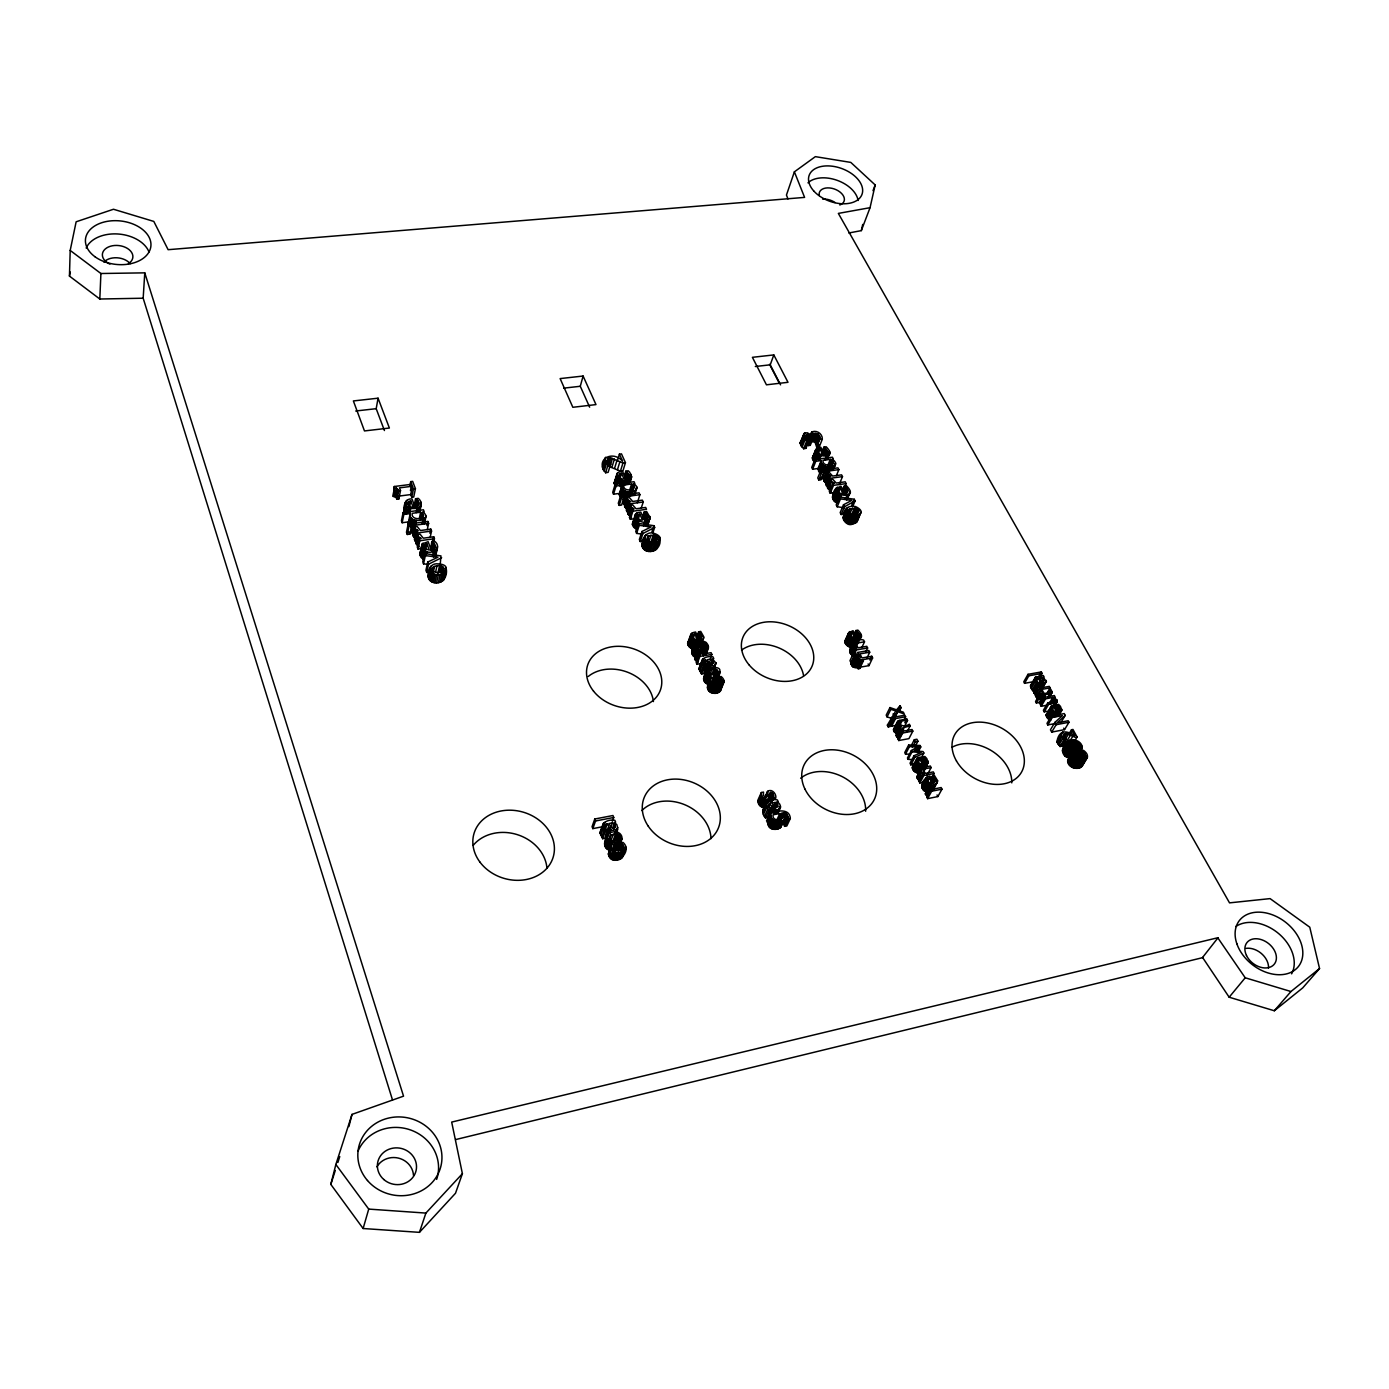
<?xml version="1.0" encoding="UTF-8"?>
<svg xmlns="http://www.w3.org/2000/svg" width="1389" height="1389" viewBox="0 0 1389 1389"><rect width="100%" height="100%" fill="white"/><g stroke="black" fill="none" stroke-linecap="round" stroke-linejoin="round"><path stroke-width="1.5" d="M430.086 567.979C434.062 585.967 460.21 563.882 436.215 563.812C428.072 564.038 424.687 578.466 432.031 582.008C440.591 585.811 447.814 577.98 446.32 569.177M1050.779 720.11C1047.671 719.762 1043.886 714.38 1048.07 712.8M720.353 687.19C722.662 691.514 716.95 694.031 713.425 693.267C700.924 690.784 711.845 675.106 714.12 668.838C730.319 677.797 693.979 674.498 714.12 668.838M718.894 676.964L721.117 676.478C731.673 685.437 708.685 689.934 710.421 678.301C713.495 677.068 712.453 686.201 718.582 683.544C723.096 683.596 722.54 678.058 718.894 676.964L715.821 684.76M708.373 648.35C709.31 644.201 704.258 639.183 700.473 642.291C702.921 648.732 695.229 649.219 696.722 642.69L694.569 643.038C693.771 647.031 698.65 651.667 702.261 648.732L702.452 643.611L704.275 643.09L706.116 645L706.133 648.732L708.373 648.35L706.116 654.236M1084.305 752.977C1090.434 761.415 1070.693 761.207 1074.357 752.144L1072.273 752.543C1071.179 766.381 1097.015 760.391 1083.472 750.338L1081.493 750.876L1076.926 758.203L1079.722 760.304L1084.305 752.977L1081.493 750.876M1082.639 762.474C1083.819 772.215 1066.162 768.759 1067.742 759.887L1072.273 752.543M819.875 472.85L818.052 468.51L821.264 460.575L815.794 461.287L812.617 469.239L818.052 468.51M812.617 469.239L811.714 467.485L814.892 459.533L832.41 457.224L833.331 458.978L832.046 459.151C843.991 466.444 820.187 471.305 821.264 460.575M773.465 798.571L773.36 794.456L770.461 792.407L769.454 798.658C765.617 802.009 760.53 796.696 761.328 792.529L763.533 792.095C762.127 799.283 770.183 798.588 767.44 791.574C771.468 788.032 776.711 793.779 775.791 798.119L773.465 798.571L771.746 802.338M932.748 790.532L937.592 780.67L934.398 775.444L932.557 775.913L930.526 779.628M925.751 767.075L928.026 762.544L926.81 758.602L924.883 756.467L923.043 756.918L921.063 760.651M1046.316 681.461L1043.122 677.207L1044.129 677.033L1043.313 675.54L1035.378 677.242L1035.517 680.957L1037.427 683.596L1039.024 683.197C1034.579 680.87 1037.34 674.794 1039.979 681.235C1045.396 688.197 1050.362 673.682 1041.993 688.927M392.514 1099.984L143.171 298.218L99.817 299.017L69.45 276.098L70.197 250.437L76.135 221.789L113.481 209.253L153.814 221.424L168.121 249.69L804.596 197.394L794.386 171.837L815.36 156.644L850.797 162.409L875.174 184.945L870.052 207.69L861.319 230.626L848.818 232.987M608.382 854.009L611.264 844.668L613.747 844.182C609.649 855.068 631.63 849.651 620.518 842.967L622.949 842.376C634.165 851.752 612.445 869.896 608.382 854.009L611.264 844.668M1081.597 748.167L1078.888 750.216L1074.339 757.561C1096.355 744.487 1065.432 729.103 1062.463 750.425L1064.859 755.981L1069.808 758.134M1076.423 756.311L1077.152 752.387M927.765 763.36C923.372 770.93 909.864 758.741 920.473 757.127L923.772 763.724L926.307 761.224L923.043 756.918M99.817 299.017L100.911 273.511L70.197 250.437M1066.978 743.08C1066.63 748.984 1073.871 752.387 1078.888 750.216M937.315 782.406C932.922 790.081 919.31 777.788 929.97 776.121L933.304 782.788L935.839 780.253L932.557 775.913M784.594 826.333C789.542 823.208 789.577 810.516 781.59 813.138C793.119 823.885 769.176 825.188 769.992 813.346C776.416 810.829 789.751 807.808 790.324 818.52L786.799 826.004L784.594 826.333L782.424 820.864M855.884 630.537L859.357 635.068L856.509 637.638L853.054 630.71C835.31 638.072 872.865 645.555 857.916 630.102L855.884 630.537L853.228 636.336M927.539 792.025C919.952 791.417 920.733 781.799 926.046 778.066M781.347 824.667C781.92 828.521 776.885 829.615 773.968 829.337C766.398 828.886 766.659 819.441 771.381 815.152M920.473 772.822C916.15 774.871 908.823 767.77 914.483 765.061M844.147 486.15C847.533 487.279 850.033 493.46 844.807 493.633L840.987 486.254C821.212 493.581 862.916 502.436 846.422 485.716L844.147 486.15L842.498 490.091M816.784 447.466L820.066 437.709L817.513 433.733L812.791 434.045L813.45 437.361L810.291 445.331L808.433 445.556L807.374 443.855L812.044 431.927C816.801 429.774 822.705 434.01 822.323 439.219L819.128 447.171L816.784 447.466L814.996 442.067L810.603 441.442M143.171 298.218L144.769 272.852L100.911 273.511M402.15 522.733L401.438 520.806L403.123 512.489L423.454 509.798L424.201 511.725L422.707 511.916C434.792 520.146 407.706 525.372 410.189 513.583L403.852 514.416L402.15 522.733L408.47 521.899L409.043 525.806M823.903 447.136L827.67 451.859L824.493 454.411L820.76 447.223C801.158 454.203 842.29 463.127 826.142 446.737L823.903 447.136L821.507 453.092M423.558 515.632C422.065 520.302 410.71 519.625 412.238 513.305L420.641 512.194L423.385 514.954L422.673 519.781M907.538 720.526C893.596 719.346 900.576 729.711 909.396 724.242L910.194 725.822L901.895 728.166L904.465 730.961L912.052 729.538L912.851 731.118L908.944 738.635L898.787 740.545L898.006 738.983L899.134 738.757L896.165 735.666L896.999 733.705L894.325 731.916L893.544 729.538L899.134 720.422L906.757 718.964L907.538 720.526L904.638 726.187M855.884 639.513L852.308 647.222C848.384 648.09 842.081 642.517 846.335 639.27M1033.468 689.361L1034.718 690.68L1033.138 691.062L1031.228 688.423L1031.107 684.725M837.949 503.148C830.483 501.585 831.837 492.748 836.109 488.199M621.907 485.265L623.487 489.813L620.97 497.939L619.251 494.779L621.907 485.265L616.022 486.046L613.521 494.189L619.39 493.408M814.336 462.12L812.426 457.71L815.916 449.081M923.911 782.163L919.831 782.962L919.032 781.347L920.16 781.122L917.764 779.246L916.983 776.607L922.817 767.509L930.335 765.999L931.134 767.596L927.105 775.045M1080.121 746.449C1070.832 728.392 1061.89 758.186 1080.121 746.449L1077.847 750.112M701.914 642.708L703.876 636.961L700.716 631.405L698.58 631.856L696.358 637.759M604.979 458.439L608.087 464.603L610.604 464.169L608.139 472.329L605.639 472.764C594.683 459.69 612.393 449.602 622.585 461.165L619.407 454.134L621.473 453.873L625.449 462.693L622.949 470.836L620.449 471.166L608.434 466.235M776.955 802.078L778.274 801.835L777.406 799.942C767.509 797.338 758.099 810.482 765.513 817.913L767.579 817.374L771.034 809.856C764.87 800.949 771.624 804.613 775.479 809.579C781.278 811.454 782.059 803.484 776.955 802.078L775.218 805.846M854.009 653.802L856.683 648.021L855.416 648.246L851.856 655.938L853.106 655.73C843.904 651.042 855.416 636.822 863.68 640.121L864.514 641.805L861.822 647.587M698.58 631.856L701.914 636.492L698.806 639.096L695.611 632.03C682.607 633.714 699.639 647.621 703.772 637.916M647.309 526.709L650.104 517.593L646.632 511.517L644.183 511.985L642.222 518.045M625.849 847.967L622.411 857.534M693.736 648.837C689.951 649.062 685.055 643.385 689.309 640.763M857.569 520.198C843.627 536.293 835.449 502.922 855.572 506.586C872.83 514.694 843.852 522.299 846.925 508.426M630.207 481.757L631.63 476.687L629.738 472.312L628.227 470.767L625.814 471.184L624.546 475.264M714.033 668.213L715.891 663.161L712.505 658.803L713.772 658.594L712.991 656.858C706.376 655.295 697.643 659.949 704.605 666.234L701.584 674.047L699.014 669.133L700.785 666.286M644.183 511.985C647.934 513.305 649.653 519.816 644.27 519.833L640.798 512.107C625.988 513.704 645.104 529.157 649.965 518.635M639.027 521.066L636.405 529.14L632.429 524.695L634.339 521.066M625.814 471.184L629.425 476.132L625.849 478.823L622.463 471.288C607.809 472.746 626.613 487.904 631.474 477.694M813.45 437.361C810.811 438.368 808.502 431.944 805.585 435.486L809.11 440.382L805.967 448.352L803.658 448.769L800.793 445.313L800.255 442.31L801.8 440.886M615.952 486.706L614.129 482.903L616.143 480.264M617.654 828.035L616.82 824.597L614.268 822.479L615.657 822.219L614.858 820.257C607.601 818.798 598.138 824.042 605.413 831.091L602.635 838.713L604.823 838.157L607.601 830.535C602.166 827.288 607.062 819.527 609.267 827.896C611.872 834.772 621.873 823.92 615.969 832.48M384.423 430.538L376.193 408.679L378.068 398.192L353.379 400.935L364.474 430.937L389.389 428.038L378.068 398.192M762.683 811.749L766.589 802.79M709.536 684.447C700.438 683.648 704.24 673.092 707.765 668.526C735.684 661.997 706.497 691.409 707.765 668.526M717.002 680.575L713.686 683.996L716.759 676.2M410.693 481.636L411.7 484.292L394.285 486.497L393.226 496.429L395.657 496.984L397.08 499.189L398.834 498.946L400.501 490.595L399.476 487.869L412.429 486.219L413.471 488.945L411.752 497.279L413.714 497.036L415.433 488.685L412.655 481.375L410.693 481.636L409.842 485.803M393.226 496.429L394.285 486.497M394.632 496.515L396.282 488.147L398.73 490.821L397.08 499.189M395.205 496.689L396.837 488.338M395.657 496.984L397.306 488.615M396.438 497.852L398.087 489.501M406.838 500.318L404.043 512.836C403.192 507.245 404.512 498.252 411.96 498.894L414.946 506.777C420.329 506.985 419.652 500.335 415.554 498.773L413.818 507.107M403.782 511.812L405.64 501.742M403.748 510.909L406.126 500.978M404.598 513.93L406.3 505.596L405.432 502.558M405.796 512.801L406.3 505.596M410.432 490.543L411.7 484.292M69.45 276.098L70.283 272.018M408.297 505.579L409.147 501.412L410.797 500.995L413.071 507.02C410.015 508.148 405.154 503.269 409.147 501.412M406.786 513.617L408.071 507.367L407.064 506.551M411.752 497.279L410.727 494.571L412.429 486.219M408.435 512.211L409.286 508.044L408.071 507.367M409.512 507.263L410.797 500.995M409.807 512.697L410.675 508.53L409.286 508.044M408.192 523.948L406.473 532.265L407.307 534.47L409.859 534.14L411.578 525.823L410.762 523.618L408.192 523.948L409.026 526.171L407.307 534.47M408.227 523.34L410.189 513.583M408.54 524.868L410.259 516.552M409.46 523.722L410.762 517.489M410.206 524.591L411.509 518.34M414.564 507.627L416.301 499.293M412.464 519.087L410.745 527.403L413.21 528.445M415.467 508.426L417.204 500.092M411.839 527.976L413.575 519.677M413.262 523.41L411.526 531.727L412.255 533.671L413.991 525.355L413.262 523.41L427.881 521.465L428.628 523.393L427.274 529.608M416.787 507.367L418.089 501.134M414.078 524.295L414.946 520.128M416.301 512.593L417.186 508.443C422.707 507.679 421.891 500.821 418.176 498.321L415.554 498.773M417.863 506.499L418.749 502.332M416.561 539.106L412.984 535.546L414.651 526.9L417.221 526.553L420.398 530.529L430.798 529.122L431.545 531.067L430.173 537.283M417.69 512.124L418.575 507.957M413.123 535.998L414.651 526.9M415.571 524.573L416.44 520.424M413.54 536.744L414.877 527.698M418.801 511.482L419.686 507.315M419.999 506.204L420.867 502.037M414.2 537.474L415.276 528.445M419.634 510.683L421.232 503.339M419.982 510.753L421.301 504.52M416.144 531.102L414.391 539.401L415.12 541.345L416.874 533.046L416.144 531.102L418.332 530.806L415.936 529.174M621.734 839.216C618.504 846.005 604.354 842.463 608.017 834.459C610.448 831.681 614.893 831.195 618.227 832.462C625.779 836.091 619.286 845.415 617.671 850.554M415.172 538.238L416.926 529.938M419.322 518.427L420.641 512.194M420.259 519.035L421.579 512.801M431.597 551.155L434.444 538.741L433.715 536.779L423.298 538.203L420.103 534.209L417.533 534.557L415.762 542.856L419.443 546.762M415.988 543.655L417.533 534.557M421.058 519.712L422.378 513.479M416.387 544.401L417.585 534.904M422.117 518.357L422.985 514.208M610.865 850.346C603.034 849.981 603.399 839.998 607.531 835.379M1069.235 733.444L1071.492 729.746L1072.968 729.468L1077.117 737.021L1075.312 737.368L1066.943 733.6L1063.783 733.826L1063.644 735.996L1066.37 738.705L1061.873 746.084L1060.085 746.535L1057.012 741.969L1059.165 739.208M417.047 545.13L418.158 536.102M422.499 519.104L423.385 514.954M418.818 536.849L421.214 538.481L419.027 538.776L417.256 547.075L417.985 549.02L422.169 548.447M422.187 523.775L423.072 519.625M418.037 545.894L419.808 537.612M423.35 523.236L424.235 519.087M417.985 549.02L419.756 540.738L419.027 538.776M424.235 522.577L425.121 518.427M424.114 523.393L425.451 517.177M424.392 523.931L426.11 516.014M421.735 544.644L422.43 548.62L425.468 551.12L423.662 559.368L419.791 554.715L422.221 543.863L428.125 541.693L431.18 549.784C436.667 549.922 435.886 543.134 431.753 541.536L430.677 550.339L432.5 542.075M422.221 543.863L420.433 552.128L422.951 543.168M420.068 555.756L421.857 547.474M426.996 525.615L427.881 521.465M420.641 556.885L422.43 548.62M431.753 541.536L434.392 541.05C442.657 547.127 432.535 555.409 425.468 551.12M422.846 550.079L423.905 545.391L426.944 543.863L429.288 550.044L424.739 548.603L423.905 545.391M421.423 557.874L423.211 549.593M423.35 549.072L424.253 544.939M424.392 548.412L425.294 544.28M422.43 558.691L424.235 550.426M440.261 563.865L440.973 555.913L424.565 553.534L422.76 561.798L423.541 563.865L427.708 564.385M425.59 550.061L426.944 543.863M429.896 533.254L430.798 529.122M423.541 563.865L425.329 555.6L424.565 553.534M425.972 555.739L426.874 551.607M425.329 555.6L437.934 557.215L427.743 562.041L425.937 570.289L426.736 572.442L430.468 570.584M432.795 540.911L433.715 536.779M426.736 572.442L428.559 564.194L427.743 562.041M644.809 536.189C644.305 551.468 672.727 539.054 653.247 533.098C644.843 530.945 638.732 543.325 643.784 549.297C650.694 555.166 661.424 548.863 659.983 539.366M432.951 550.148L434.34 543.95M432.535 555.6L433.455 551.485M433.628 551.381L435 545.183M428.246 577.286L430.382 566.99M434.323 550.183L435.243 546.051M428.246 576.209L430.989 566.07M428.541 578.449L430.382 570.219M433.472 557.163L434.861 550.982M429.097 579.56L430.937 571.33M434.601 556.503L435.972 550.322M641.961 545.183L645.312 535.321M431.441 572.598C429.218 564.698 444.862 562.771 443.786 570.341C441.112 573.709 431.423 573.692 432.587 567.858M429.861 580.533L431.701 572.303M432.118 571.435L433.038 567.32M435.434 555.669L437.518 546.207M437.587 547.422L435.504 556.763L435.295 553.135M432.76 570.948L433.681 566.834M430.85 581.349L432.691 573.119M433.177 572.615L434.566 566.434M432.031 582.008L433.889 573.779M435.59 572.042L436.997 565.879M433.403 582.477L435.261 574.265M434.913 582.738L436.771 574.525M861.319 230.626L862.725 224.428M437.674 573.952L439.549 565.722M436.563 582.79L438.42 574.577M439.219 572.025L440.608 565.861M440.139 572.285L441.546 566.104M438.334 582.633L440.209 574.421M440.938 572.65L442.344 566.486M657.049 548.36L656.806 545.235M441.58 573.153L442.987 566.972M440.018 582.304L441.893 574.091M442.084 573.744L443.49 567.58M442.917 572.407L443.855 568.292M441.424 581.817L443.317 573.605M442.587 581.175L444.48 572.962M444.411 577.39L446.008 567.979M443.49 580.394L445.383 572.181M444.115 579.491L446.32 570.271M602.635 838.713L600.031 833.192L602.079 829.928M419.964 552.909L419.791 554.715M455.592 1139.588L1202.37 957.716L1218.084 937.679L451.685 1122.086L462.398 1173.688L455.505 1193.255L419.443 1232.356L363.119 1228.518L330.808 1184.383L335.86 1164.486L352.007 1114.395L403.539 1096.164L144.769 272.852M348.882 1126.601L352.007 1114.395M1058.922 715.248L1061.769 710.126L1060.449 706.393L1058.522 704.362L1056.803 704.779L1054.598 708.494M1038.139 697.955L1036.802 698.216L1041.125 690.75L1042.462 690.507L1043.972 693.285C1050.379 694.535 1049.945 690.576 1050.622 689.013L1051.855 693.059L1044.806 694.795L1040.465 702.244L1041.021 703.268L1039.684 703.511L1039.128 702.487L1043.469 695.038L1044.024 696.063L1039.684 703.511M589.665 407.185L580.289 386.281L583.102 376.037L560.132 378.589L572.841 407.29L595.985 404.598L583.102 376.037M363.119 1228.518L368.727 1209.09L335.86 1164.486M602.461 467.399L605.291 457.745M602.583 468.267L605.795 457.155M602.913 469.222L605.344 461.044M603.451 470.194L605.882 462.016M604.163 471.201L606.611 463.023M606.941 462.537L608.156 458.457L610.882 458.057L622.949 463.023L625.449 462.693M607.549 464.221L609.389 458.092M605.639 472.764L608.087 464.603M609.042 464.186L610.882 458.057M609.997 466.496L612.462 458.335M611.959 467.155L614.424 458.995M614.598 468.267L617.063 460.106M617.567 460.245L619.407 454.134M617.48 469.638L619.963 461.495M614.129 482.903L617.133 473.25M614.233 483.771L616.716 475.628M615.275 480.768L617.775 472.625M614.563 484.744L617.046 476.601M623.487 489.813C628.141 495.56 643.437 489.293 633.506 483.737L634.877 483.563L634.044 481.723L615.205 484.205L612.705 492.348L613.521 494.189M615.153 485.803L617.654 477.66M620.449 471.166L622.949 463.023M616.577 484.674L618.452 478.58M618.765 477.747L620.015 473.666L621.525 473.284L624.095 479.049C621.334 480.004 616.403 475.628 620.015 473.666M618.192 483.424L619.442 479.344M619.65 479.396L621.525 473.284M619.39 484.067L620.64 479.986M620.084 486.567L621.977 480.455M622.133 484.796L623.401 480.733M619.251 494.779L621.768 486.654M624.668 477.781L626.543 471.687M619.668 496.238L622.185 488.112M623.661 484.883L627.463 472.451M622.723 488.997L618.296 503.269L619.216 505.388L621.595 505.058L624.13 496.949L623.175 494.831L620.814 495.144L621.751 497.262L619.216 505.388M626.474 479.535L628.366 473.441M933.234 789.82L937.575 781.59M625.258 484.761L626.526 480.698M627.168 480.698L629.061 474.587M623.175 494.588L624.442 490.525M628.088 479.465L629.356 475.403M626.786 484.466L629.425 476.132M625.536 491.081L623.001 499.207L624.303 499.658L626.856 491.532M629.773 478.389L631.04 474.309M625.519 494.658L622.984 502.766L623.8 504.624L626.352 496.515L625.519 494.658L639.079 492.835L639.912 494.692L637.308 502.783M629.043 483.407L630.311 479.344M629.721 482.782L631.63 476.687M626.995 495.873L628.262 491.81M641.249 508.079L643.211 502.002L642.378 500.144L632.742 501.446L629.46 497.661L627.081 497.974L624.529 506.1L626.89 508.999M624.616 506.412L627.081 497.974M629.686 490.074L631.596 483.997C641.371 489.379 622.255 493.651 623.8 485.021L631.596 483.997M624.79 506.846L627.168 498.304M628.54 495.96L629.825 491.897M625.224 507.558L627.342 498.738M630.589 490.664L632.516 484.57M625.901 508.252L627.776 499.45M631.387 491.307L633.315 485.23M630.241 495.838L631.526 491.775M628.8 501.985L626.231 510.093L627.064 511.951L629.634 503.842L628.8 501.985L630.814 501.707L628.453 500.144M627.533 506.968L629.443 500.891M632.012 492.001L633.94 485.924M631.821 495.543L633.106 491.48M630.328 519.278L632.898 511.187L646.51 509.312L645.677 507.454L636.023 508.773L632.742 504.954L630.346 505.283L628.036 514.156L631.509 517.125L629.495 517.403L630.328 519.278L636.127 518.462M627.863 513.722L630.346 505.283M628.036 514.156L630.432 505.613M634.183 494.623L636.735 486.775M628.488 514.85L630.606 506.047M634.964 493.998L636.995 487.643M629.148 515.562L631.057 506.759M1054.963 705.629L1057.324 701.41L1055.032 697.834L1054.077 697.261L1050.796 702.834M629.495 517.403L632.064 509.312L634.096 509.034L631.735 507.454M630.137 516.291L632.724 508.2M632.325 523.792L635.433 514.156M632.429 524.695L636.075 513.496M632.776 525.684L636.943 512.975M633.384 526.761L635.988 518.687M330.808 1184.383L335.287 1170.493M337.857 1162.541L339.767 1156.586M634.2 527.698L636.804 519.625M637.047 518.601L638.35 514.572L639.86 514.173L642.517 520.076C639.687 521.049 634.721 516.604 638.35 514.572M635.207 528.497L637.811 520.424M638.558 518.201L639.86 514.173M652.674 533.428L654.67 527.386L653.906 525.702L638.35 523.375L635.745 531.449L636.613 533.411L642.551 534.192M636.613 533.411L639.235 525.337L638.35 523.375M642.968 518.548L644.947 512.489M643.888 519.33L645.868 513.27M644.809 520.337L646.788 514.277M643.663 525.789L644.982 521.76M639.235 525.337L651.146 526.917L641.978 531.483L639.339 539.54L640.26 541.588L645.295 538.949M646.18 519.503L647.5 515.458M646.475 520.319L647.795 516.291M645.208 525.476L646.527 521.448M646.562 521.083L647.882 517.055M640.26 541.588L642.899 533.532L641.978 531.483M646.475 525.007L647.812 520.979M646.823 526.396L649.948 516.448M648.107 523.653L650.104 517.593M642.031 546.207L646.093 534.574M642.395 547.301L645.052 539.262M643.003 548.377L645.659 540.321M646.562 540.078L647.899 536.067C671.217 531.483 645.538 551.485 647.899 536.067M643.784 549.297L646.458 541.259M646.684 541.71L648.68 535.685M644.774 550.079L647.43 542.04M651.91 531.727L653.906 525.702M645.937 550.704L650.92 535.147M419.443 1232.356L425.885 1213.083L462.398 1173.688M647.257 551.173L649.93 543.134M650.625 543.082L653.299 535.025M648.68 551.416L651.372 543.394M651.632 543.203L654.306 535.147M653.195 541.432L655.209 535.407M650.226 551.485L652.917 543.446M653.959 541.797L655.973 535.755M654.601 542.266L656.615 536.223M651.875 551.329L654.584 543.29M655.122 542.839L657.136 536.796M656.181 541.502L657.535 537.474M653.42 551.016L656.129 542.977M654.705 550.565L657.414 542.526M657.483 543.221L659.515 537.196M655.747 549.957L659.897 538.324M656.546 549.211L659.254 541.189M794.386 171.837L786.452 195.05L787.98 198.957M1062.463 750.425L1067.898 741.344M612.341 821.298L613.747 817.479L612.966 815.517L594.77 819.006L592.061 826.663L592.825 828.625L602.895 826.663M592.825 828.625L595.551 820.968L594.77 819.006M600.013 832.341L603.364 823.243M600.031 833.192L602.791 825.552M601.229 830.344L603.989 822.705M602.757 828.018L604.84 822.288M780.566 384.857L770.235 364.821L773.812 354.924L752.404 357.32L766.45 384.822L787.997 382.305L773.812 354.924M600.621 835.258L603.399 827.618M604.58 827.966L605.969 824.146M601.628 837.22L604.406 829.598M605.257 827.775L606.646 823.955M604.979 829.598L607.062 823.868M606.403 832.428L608.504 826.698M607.323 836.508L606.472 835.518L609.267 827.896M604.528 843.991L610.118 828.903M610.344 828.556L612.445 822.826L614.771 824.753L615.327 827.393L612.098 828.07L608.816 823.538L612.445 822.826M604.58 845.068L608.764 833.626M604.909 846.231L607.705 838.626M609.771 833.539L611.16 829.737M605.482 847.325L608.278 839.737M612.705 827.844L614.112 824.024M609.059 838.939L610.466 835.136C633.019 829.615 607.792 851.249 610.466 835.136M613.365 828.573L614.771 824.753M606.212 848.28L609.024 840.675M609.129 840.414L611.229 834.702M613.834 829.441L615.223 825.622M607.132 849.061L609.945 841.474M610.552 841.682L613.365 834.06M608.243 849.686L611.056 842.099M614.945 833.487L616.351 829.684M615.535 833.018L617.775 827.358M609.493 850.12L612.306 842.533M612.809 841.456L615.64 833.851M608.521 854.982L611.195 846.422M613.782 841.543L616.594 833.938M687.59 643.315L690.958 633.992M608.816 855.954L611.334 847.394M687.711 644.131L690.767 635.346M614.615 841.769L617.445 834.164M690.055 638.784L692.243 632.88M688.024 645.034L690.958 637.169M609.406 857.082L611.646 848.366M613.035 848.453L615.153 842.758M616.056 840.223L618.174 834.529M688.579 646.024L691.514 638.159M610.17 858.089L613 850.519L612.219 849.512M616.664 840.692L618.782 834.997M689.309 646.892L692.243 639.009M617.15 841.283L619.286 835.588M616.751 842.55L613.903 850.12L618.886 846.804M692.625 639.843L694.83 633.94C689.847 634.426 693.84 640.607 697.261 639.357L694.83 633.94M611.108 858.94L613.938 851.37L613 850.519M617.515 841.977L619.65 836.282M690.211 647.604L693.146 639.739M618.435 840.831L619.859 837.029M615.379 849.738L618.227 842.151M612.184 859.565L615.014 852.013L613.938 851.37M691.271 648.177L694.222 640.312M616.612 849.217L621.543 835.918M695.42 640.746C692.451 645.034 688.458 656.355 696.722 657.518M613.4 860.017L616.23 852.447L622.341 852.099L625.71 849.009M617.619 848.54L621.178 838.991M618.383 847.724L621.959 838.192M691.635 652.465L694.604 644.6M697.035 638.228L699.257 632.325M695.212 644.913L696.688 640.971M697.851 638.94L700.073 633.019M614.737 860.277L617.584 852.707M692.156 654.219L696.722 642.69M695.038 647.5L696.531 643.576M618.591 851.144L621.439 843.574M692.59 655.035L695.559 647.17M695.802 646.909L698.025 641.024M698.684 639.843L700.907 633.94M693.111 655.747L696.08 647.882M616.23 860.312L619.095 852.742M620.136 849.981L622.289 844.304M700.073 638.975L701.549 635.033M693.719 656.337L699.448 640.867M700.334 639.721L701.827 635.797M620.831 850.815L622.984 845.137M700.438 640.416L701.914 636.492M694.413 656.841L697.382 648.976M617.879 860.086L620.744 852.533M697.834 648.42L700.803 640.555M622.046 849.842L623.47 846.057M698.25 648.177L700.473 642.291M697.938 662.206L694.656 659.063L698.146 649.358M698.667 648.107L700.455 643.68M622.272 850.624L623.696 846.839M694.813 659.462C695.837 651.91 698.268 648.125 702.626 654.08L711.099 652.674L711.88 654.41L710.369 658.334M698.945 647.969L701.914 640.103M622.289 851.335L623.73 847.55M695.941 657.431L698.91 649.583M619.459 859.669L622.341 852.099M695.212 660.122L697.782 651.615M873.004 190.675L875.174 184.945M695.82 660.765L698.181 652.274M620.744 859.079L623.609 851.526M700.56 649.167L702.799 643.281M625.745 846.839L622.966 855.537M621.716 858.367L624.599 850.797M698.806 652.917L700.924 654.358L699.153 654.653L696.167 662.501L696.931 664.237L702.886 663.248M703.39 643.09L700.403 650.955L702.608 651.979L703.442 655L706.463 647.152M696.705 661.442L699.691 653.594M700.039 653.212L701.532 649.288M700.473 652.708L702.712 646.823M700.421 653.82L704.275 643.09M696.931 664.237L699.917 656.389L699.153 654.653M702.018 651.337L705.004 643.472M702.608 651.979L706.133 642.482M703.112 652.847L706.116 645M703.424 653.976L706.428 646.128M703.303 655.886L706.307 648.038M698.98 668.387L702.469 659.271M699.014 669.133L703.025 658.803M705.959 651.667L708.216 645.781M701.549 664.324L703.806 658.455M706.133 652.639L708.39 646.753M699.622 670.974L702.626 663.143M703.39 664.029C704.779 652.899 710.821 672.38 715.804 663.768M700.612 672.727L703.633 664.897M703.997 663.873L705.508 659.966M704.397 663.82L705.907 659.897M707.314 662.414L704.292 670.245L705.855 672.207M704.9 660.122L704.049 661.841L706.619 665.782L703.581 673.596L701.584 674.047M705.039 671.304L708.06 663.491M709.31 662.987L710.821 659.081C718.13 662.918 708.39 666.616 707.505 659.636L710.821 659.081M703.494 678.735L708.876 664.376M703.581 679.69L706.619 671.877M703.928 680.714L707.921 669.897M708.355 669.047L709.866 665.123M710.89 664.081L712.401 660.157M704.466 681.704L708.894 670.314M707.869 673.787L709.397 669.88M709.397 669.498L710.925 665.591M711.515 664.723L713.026 660.817M708.564 673.422L710.074 669.515M705.178 682.537L708.234 674.741M711.967 665.505L713.495 661.581M706.063 683.249L709.102 675.453M709.744 674.846L712.036 668.994M800.151 442.952L804.196 433.246L807.217 432.743L810.881 434.774L812.044 431.927M800.186 443.647L803.432 435.243M802.582 438.889L804.908 432.917M707.105 683.822L710.144 676.026M714.311 666.442L715.839 662.536M800.793 445.313L803.918 437.344L803.693 433.715M714.363 667.067L715.891 663.161M801.366 446.251L803.918 437.344M707.366 687.624L710.421 679.829M804.908 438.646L806.471 434.67M707.522 688.493L710.578 680.697M712.713 674.794L715.005 668.942M802.113 447.223L805.238 439.254L804.491 438.282M805.464 438.525L807.026 434.549M806.124 438.49L807.686 434.514M707.834 689.343L710.89 681.548M713.512 675.019L715.804 669.151M805.985 440.556L808.329 434.583M714.189 675.332L716.481 669.481M708.39 690.35L713.946 676.669M803.658 448.769L806.801 440.799L809.11 440.382M807.374 438.75L808.936 434.774M714.762 675.766L717.071 669.915M807.947 439.046L809.509 435.052M709.137 691.271L712.21 683.475M715.231 676.287L717.523 670.436M808.346 439.862L805.203 447.831L805.967 448.352M809.943 436.302L811.506 432.326M713.113 682.364L715.404 676.512M716.359 674.967L717.887 671.061M710.039 692.017L713.113 684.239M811.193 435.608L812.773 431.614M808.12 444.949L811.263 436.979M808.433 445.556L813.173 433.715M711.046 692.607L714.12 684.812M714.814 683.562L717.887 675.766M812.183 437.448L813.746 433.472M899.134 720.422L897.433 723.044L900.853 726.169L900.315 728.93L903.006 731.239L900.107 736.882M717.679 677.658L719.988 671.807M810.672 442.553L813.034 436.58M715.717 682.971L718.79 675.193M812.183 439.289L814.544 433.316M712.158 693.007L715.248 685.228M716.394 682.277L720.075 672.78M812.252 441.216L815.395 433.264M812.982 441.285L816.142 433.316M713.425 693.267L716.498 685.471M717.453 683.353L719.78 677.502M814.353 441.702L817.513 433.733M718.252 684.013L720.578 678.162M714.797 693.319L717.887 685.541M814.996 442.067L818.156 434.115M718.912 684.76L721.238 678.908M815.551 442.553L818.711 434.583M716.307 693.163L719.415 685.385M720.179 683.631L721.724 679.742M720.405 684.308L721.95 680.419M816.35 443.647L819.527 435.695M720.457 684.951L722.002 681.061M717.766 692.816L720.856 685.037M816.732 444.636L819.909 436.684M816.888 445.661L820.066 437.709M718.912 692.33L723.843 680.454M812.357 458.474L815.656 450.47M812.513 459.308L815.69 451.356M719.797 691.705L723.982 681.461M812.426 457.71L817.236 447.987M720.405 690.993L723.877 682.381M812.895 460.228L816.072 452.276M813.537 461.235L816.715 453.283M817.045 453.456L818.642 449.48L820.031 449.133L822.878 454.637C820.343 455.436 815.412 451.529 818.642 449.48M815.135 460.124L817.531 454.168M818.434 453.109L820.031 449.133M816.124 460.87L818.52 454.915M818.086 459.499L819.684 455.523M819.371 459.95L820.986 455.974M823.035 451.581L824.632 447.605M823.139 454.307L825.552 448.334M818.034 469.829L821.246 461.877M824.059 455.245L826.472 449.289M818.538 471.218L821.75 463.284M825.604 454.359L827.219 450.401M819.093 472.069L822.323 464.134M825.917 455.141L827.531 451.165M826.056 455.835L827.67 451.859M823.087 464.933L817.756 477.938L818.781 479.952L820.986 479.656L824.215 471.722L823.173 469.708L820.968 470.003L822.01 472.017L818.781 479.952M825.083 459.915L826.698 455.939M826.229 459.481L829.546 451.321M820.812 473.527L824.042 465.61M827.115 458.908L829.771 452.397M827.288 459.308L829.702 453.352M822.687 472.086L825.101 466.131M826.368 466.565L822.114 477.469L823.035 479.24L826.264 471.322L825.344 469.551L837.949 467.867L838.869 469.621L836.404 475.559M827.844 465.332L830.275 459.377C839.928 464.447 822.028 468.579 823.017 460.332L830.275 459.377M825.292 472.781L827.722 466.843M828.747 465.888L831.178 459.95M827.566 470.888L829.198 466.93M829.546 466.513L831.976 460.558M827.063 472.729L830.848 476.305L828.973 476.549L829.893 478.337L826.629 486.254L825.708 484.466L827.584 484.223L823.92 480.959L827.063 472.729L829.285 472.434L832.636 476.062L841.578 474.847L842.498 476.618L839.199 484.518M824.128 481.375L827.375 473.458M830.987 465.193L832.619 461.235M824.58 482.052L827.827 474.135M829.164 470.784L830.778 466.826M831.455 465.871L833.07 461.912M831.681 466.496L833.313 462.52M825.257 482.712L828.521 474.795M830.622 470.506L832.237 466.548M825.708 484.466L828.973 476.549M826.247 483.424L829.493 475.507M832.758 469.638L835.622 462.884M833.452 469.048L835.692 463.683M833.886 468.388L835.518 464.43M842.411 492.557L846.144 483.615L845.207 481.827L836.247 483.059L832.879 479.413L830.674 479.709L827.41 487.626L831.178 491.202M827.514 487.938L830.674 479.709M827.705 488.355L830.778 480.021M828.174 489.032L830.969 480.438M828.851 489.709L831.438 481.115M832.133 481.792L833.105 482.504L829.302 491.463L830.223 493.251L836.525 492.383M830.223 493.251L833.504 485.351L832.584 483.563L834.459 483.303L833.105 482.504M832.428 497.575L836.647 487.574M832.584 498.425L835.883 490.525M834.945 492.991L837.428 487.07M832.983 499.38L836.282 491.48M833.643 500.405L838.869 488.598L840.258 488.216L843.175 493.859C840.588 494.675 835.64 490.716 838.869 488.598M834.476 501.307L837.775 493.408M838.609 492.175L840.258 488.216M835.466 502.071L838.782 494.171M836.647 502.696L839.963 494.797M852.586 506.794L855.12 500.891L854.287 499.259L839.512 497.002L836.195 504.884L837.168 506.777L844.668 507.784M838.782 501.186L841.283 495.265M837.168 506.777L840.484 498.894L839.512 497.002M843.331 493.303L845.832 487.383M844.269 494.258L846.769 488.355M845.849 493.425L847.516 489.484M846.179 494.224L847.863 490.282M845.38 499.137L847.047 495.196M840.484 498.894L851.787 500.422L843.505 504.745L840.171 512.628L841.161 514.572L846.457 511.673M846.543 498.686L848.21 494.744M846.596 500.057L850.12 491.532M847.203 499.311L850.068 492.522M841.161 514.572L844.512 506.707L855.12 500.891M843.019 518.01L847.585 507.714M843.175 518.982L846.543 511.117M846.005 513.045L847.689 509.103M843.592 520.042L846.96 512.176M844.234 521.066L849.391 509.138C871.007 504.849 848.228 523.827 849.391 509.138M848.419 512.715L850.12 508.773M851.752 505.162L854.287 499.259M845.05 521.951L848.419 514.086M846.023 522.698L849.408 514.833M849.634 514.173L852.169 508.287M847.168 523.306L850.554 515.441M851.856 514.069L854.391 508.166M848.436 523.74L851.822 515.892M852.811 514.19L855.346 508.287M853.662 514.434L856.214 508.53M849.79 524L853.193 516.135M854.409 514.781L856.961 508.878M851.249 524.052L854.652 516.204M855.051 515.215L857.603 509.329M856.423 513.808L858.124 509.885M856.839 514.451L858.541 510.527M852.794 523.913L856.197 516.066M857.117 515.128L858.819 511.204M854.218 523.618L857.621 515.77M855.398 523.184L858.801 515.336M857.412 519.191L859.965 513.305M856.318 522.629L859.739 514.763M857.013 521.917L860.989 512.333M832.497 496.793L834.129 494.97M602.548 466.617L603.364 465.332M761.328 792.529L757.925 800.081C757.144 804.231 762.196 809.544 766.016 806.193M757.995 801.783L761.398 794.23M758.585 803.71L761.988 796.175M759.054 804.613L762.457 797.06M759.609 805.377L763.012 797.842M760.252 806.037L763.655 798.484M764.54 798.154L767.44 791.574M760.998 806.558L764.401 799.022M764.749 798.484L768.152 790.931M765.426 797.442L767.145 793.675M761.78 806.957L765.183 799.422M765.652 798.588L767.353 794.821M762.578 807.2L765.999 799.647M763.394 807.269L766.815 799.734M768.759 796.175L770.461 792.407M764.21 807.183L767.631 799.647M767.11 801.054L769.662 795.411M768.829 798.05L771.399 792.39M762.821 810.985L769.871 796.539M762.735 812.565L766.103 804.214M765.374 807.513L767.075 803.745M767.735 802.425L772.162 792.806M773.36 794.456L769.905 801.991L772.805 793.501M763.412 814.562L766.85 807.026L766.155 805.03M767.388 807.426L769.107 803.675M768.03 807.252L769.749 803.484M768.43 807.183L770.148 803.415M771.121 801.349L773.708 795.689M764.488 816.472L767.909 808.954L766.85 807.026M771.173 802.495L773.76 796.835M844.894 641.024L848.696 632.62M771.902 801.575L773.621 797.807M844.825 641.77L849.183 632.03M844.981 642.569L849.877 631.544M765.513 817.913L768.968 810.395L771.034 809.856M845.345 643.472L848.87 635.745M769.089 811.801L771.676 806.158M845.936 644.427L851.162 632.967L852.412 632.585L855.051 637.881C852.603 638.662 848.297 634.947 851.162 632.967M846.665 645.26L850.207 637.551M850.641 636.44L852.412 632.585M769.02 814.839L772.475 807.322M769.992 813.346L766.537 820.847L767.926 822.653M772.631 808.068L775.236 802.425L777.562 804.283L778.222 806.835L775.184 807.478L771.798 803.085L775.236 802.425M847.568 645.972L851.127 638.246M770.756 813.919L773.343 808.276M767.353 822.653L770.808 815.152M848.627 646.545L852.186 638.818M775.166 807.339L776.885 803.589M772.649 812.843L774.385 809.093M854.791 634.86L856.562 630.988M767.857 824.076L771.312 816.576M849.79 646.961L853.35 639.235M775.826 808.051L777.562 804.283M854.721 637.482L857.395 631.682M773.76 813.329L775.479 809.579M768.308 825.656L771.78 818.156M851.023 647.187L854.582 639.461M855.572 638.384L858.246 632.585M768.829 826.559L772.301 819.059M774.923 813.503L776.642 809.752M849.651 651.563L853.975 642.256M849.738 652.222L854.582 641.874M769.558 827.393L773.031 819.892M850.016 652.934L855.364 641.562M857.135 637.516L858.923 633.644M776.156 813.398L777.892 809.631M857.447 638.246L859.218 634.391M850.519 653.715L854.079 646.024L853.541 642.725M855.45 643.229L857.239 639.374M776.937 813.173L778.673 809.405M857.569 638.94L859.357 635.068M770.444 828.104L773.916 820.621M778.76 809.891L780.496 806.124M777.597 812.808L780.583 806.818M851.197 654.427L854.773 646.718L854.079 646.024M778.153 812.357L780.496 807.478M854.86 647.048L856.631 643.194L864.514 641.805M856.735 642.916L858.524 639.062M859.253 638.367L861.041 634.495M857.777 642.482L859.565 638.627M771.468 828.66L774.94 821.177M852.065 655.087L855.641 647.396L854.773 646.718M859.461 639.391L861.249 635.537M857.621 667.605L858.194 668.769L859.774 668.491L859.201 667.328L868.958 665.644L872.605 657.987L871.754 656.268L861.979 657.952L860.59 655.174L859.01 655.452C863.35 659.897 855.572 658.89 856.023 655.209L854.27 655.521L855.937 658.716L861.232 659.931L857.621 667.605L852.968 666.928L850.676 663.213L854.513 654.931L856.509 654.584L855.537 652.656L853.558 652.986L849.981 660.678L850.936 662.622M856.266 646.736L858.072 642.881M858.558 641.892L861.215 636.492M772.649 829.094L776.138 821.594M776.382 820.968L779.871 813.468C789.091 818.902 771.642 823.66 773.083 814.822L779.871 813.468M854.478 653.785L856.266 649.948L855.416 648.246M778.066 819.666L780.687 814.041M773.968 829.337L777.458 821.854M850.953 664.046L854.548 656.355M778.795 820.343L781.417 814.718M851.353 664.984L854.947 657.292M775.375 829.372L778.864 821.889M779.385 821.073L782.007 815.447M851.804 665.748L855.398 658.056M780.67 819.927L782.424 816.194M852.342 666.39L855.937 658.716M782.337 816.541L784.091 812.791M856.562 657.987L858.35 654.15L857.517 652.448L868.872 650.521L869.722 652.222L866.996 657.969M776.868 829.181L780.358 821.698M780.896 820.604L782.649 816.871M852.968 666.928L856.562 659.237M783.587 816.784L785.358 813.034M853.679 667.328L859.01 655.452M778.222 828.834L781.729 821.35M784.177 817.114L785.948 813.364M854.461 667.605L858.072 659.931M779.333 828.382L782.84 820.899M782.979 821.35L786.487 813.85M780.219 827.809L784.941 818.052M855.311 667.762L858.923 660.088M780.861 827.132L784.768 818.885M783.465 821.993L786.99 814.51M856.249 667.779L859.86 660.105M783.9 822.792L787.424 815.308M857.239 667.675L860.85 660.001M849.721 650.972L851.006 649.583M784.247 823.799L787.771 816.298M784.455 824.806L787.997 817.322M865.816 651.858L867.621 648.021L866.788 646.319L858.298 647.76L855.398 644.791L856.631 643.194M858.194 668.769L861.805 661.095L861.232 659.931M784.559 825.726L788.101 818.243M859.201 667.328L862.829 659.653L872.605 657.987M859.774 668.491L863.402 660.817L862.829 659.653M786.452 824.319L789.091 818.694M869.931 660.105L871.754 656.268M843.158 517.107L845.172 515.006M899.152 711.411L901.062 707.626L900.107 705.734L896.565 709.848L889.984 707.557L886.199 715.144L887.067 716.915L891.981 718.495M887.067 716.915L890.853 709.328L889.984 707.557M901.062 707.626L898.353 710.56L903.354 712.175L904.222 713.946L897.589 711.654L890.019 726.586L888.248 726.916L887.363 725.145L895.801 710.925L890.853 709.328M888.248 726.916L892.051 719.363L893.839 719.033L892.953 717.245L891.165 717.575L892.051 719.363M892.155 719.554L897.589 711.654M897.242 711.411L900.107 705.734M894.533 718.13L897.398 712.453M890.887 724.607L891.651 726.169L895.488 718.617L905.628 716.741L904.847 715.179L894.707 717.054L895.488 718.617M893.544 729.538L897.572 721.516M893.492 730.058L897.919 721.082M893.596 730.597L898.44 720.717M893.839 731.187L897.676 723.634M894.325 731.916L898.162 724.381M895.002 732.559L898.857 725.023M897.815 729.173L901.669 721.62M895.905 733.149L900.35 724.711M896.148 734.92L900.263 726.725M896.165 735.666L900.853 726.169M903.701 720.526L905.628 716.741M896.461 736.465L900.315 728.93M896.895 737.142L900.749 729.607M904.812 722.749L906.757 718.964M897.485 737.733L901.357 730.197M898.006 738.983L902.103 730.718M902.381 730.683L904.308 726.916M898.787 740.545L902.659 733.027L912.851 731.118M907.277 731.465L910.194 725.822M604.736 843.001L605.969 841.248M917.816 752.578L920.785 746.952L920.056 745.494L908.649 745.025L904.743 752.543L905.524 754.123L909.864 754.158M905.524 754.123L909.448 746.622L908.649 745.025M911.375 745.355L914.309 739.729L916.914 739.226L917.921 741.24L914.969 746.865M912.382 747.369L915.316 741.743L917.921 741.24M909.448 746.622L918.146 746.709L911.375 750.511L907.451 758.012L908.093 759.314L913.511 759.748M908.093 759.314L912.035 751.831L911.375 750.511M912.035 751.831L921.081 752.56L913.979 755.755L910.038 763.238L910.871 764.905L916.254 762.266M917.087 751.102L920.056 745.494M910.871 764.905L914.813 757.422L923.841 753.029L923.095 751.571L914.066 750.772L920.785 746.952M912.365 767.162L916.983 758.446M912.33 767.857L917.608 757.977M912.486 768.638L918.442 757.578M912.833 769.489L916.792 762.005M913.389 770.409L917.348 762.943M917.955 762.665L919.935 758.932L922.452 763.967C919.501 765.061 915.611 759.644 919.935 758.932M914.084 771.19L918.06 763.724M919.848 760.512L923.841 753.029M914.917 771.85L918.893 764.384M921.671 761.085L923.668 757.352M915.889 772.388L919.865 764.922M921.445 763.603L924.449 757.995M916.966 772.77L920.942 765.304M923.234 762.578L925.23 758.845M918.077 772.961L922.07 765.495M916.983 776.607L922.817 767.509M922.869 765.461L925.873 759.852M916.931 777.198L923.251 765.53M917.035 777.823L921.567 768.186M924.171 764.297L926.168 760.564M924.293 764.957L926.307 761.224M917.296 778.5L921.029 770.374M922.47 769.107L926.272 761.814M917.764 779.246L921.289 771.051M923.633 768.794L925.63 765.061M925.821 764.367L927.817 760.651M918.407 779.906L921.758 771.798M924.57 768.343L928.043 761.641M925.265 767.787L928.026 762.544M923.303 772.458L925.3 768.725L931.134 767.596M919.205 780.531L923.199 773.083L922.4 772.458M919.032 781.347L924.171 773.69L923.199 773.083M919.831 782.962L923.841 775.531L934.103 773.517L933.304 771.902L925.63 773.395L922.852 770.148L925.3 768.725M921.792 786.157L926.463 777.475M927.088 776.989L922.018 785.497M921.758 786.869L925.769 779.437M921.914 787.65L925.942 780.219M924.918 782.163L926.932 778.448M922.261 788.501L926.289 781.087M922.817 789.438L926.862 782.007M927.418 781.66L929.432 777.944L931.984 783.049C929.015 784.143 925.109 778.691 929.432 777.944M923.529 790.237L927.557 782.806M924.362 790.897L928.408 783.483M931.064 779.09L934.103 773.517M931.151 780.045L933.182 776.329M925.352 791.435L929.397 784.021M930.925 782.563L933.964 776.989M926.793 797.008L928.321 796.696L925.213 793.796L929.154 786.087L930.96 785.723L933.842 789.004L941.152 787.546L941.968 789.178L937.87 796.574L927.592 798.64L926.793 797.008L931.255 788.605L929.154 786.087M925.387 794.161L930.474 784.403M931.706 783.431L934.762 777.857M925.786 794.786L930.96 785.723M926.359 795.376L930.422 787.962M933.373 782.597L935.405 778.882M933.668 783.309L935.7 779.594M930.96 790.028L934.016 784.472M932.123 789.716L935.179 784.143M927.592 798.64L931.654 791.226L941.968 789.178M933.061 789.265L937.592 780.67M1039.996 677.155L1042.149 673.422L1041.333 671.929L1027.999 674.325L1023.762 681.825L1024.561 683.319L1034.058 681.6M1024.561 683.319L1028.815 675.818L1042.149 673.422M1030.482 685.628L1035.378 677.242M1030.43 686.218L1035.986 676.929M1030.534 686.861L1034.822 679.377M1033.572 682.346L1036.784 676.721M1031.228 688.423L1035.517 680.957M1035.395 681.964L1037.843 678.162M1039.18 675.679L1041.333 671.929M1032.201 689.934L1036.507 682.45M1033.138 691.062L1037.427 683.596M1039.632 681.2L1041.785 677.45C1048.191 680.714 1040.378 683.892 1039.128 677.936L1041.785 677.45M1040.014 696.393L1036.194 697.104L1035.378 695.594L1036.802 695.333L1033.676 692.364L1039.979 681.235M1033.781 692.625C1035.968 686.67 1038.451 682.086 1042.479 687.624L1049.268 686.374L1050.101 687.885L1046.837 693.476M1033.954 692.972L1038.069 685.159M1038.573 685.732L1040.726 681.999M1034.354 693.545L1038.26 685.506M1041.021 682.121L1043.174 678.388M1034.909 694.101L1038.659 686.079M1039.458 686.374L1043.764 678.943M1042.045 683.336L1044.215 679.603M1035.378 695.594L1040.031 687.225L1039.232 686.635M1040.361 686.774L1042.514 683.041M1041.299 686.93L1043.452 683.18M1036.194 697.104L1040.517 689.639L1050.101 687.885M1041.194 688.718L1044.424 683.11M1044.059 684.152L1046.23 680.402M1041.785 688.545L1045.032 682.954M1042.01 688.423L1046.334 680.94M1041.125 690.75L1042.635 693.528L1039.875 694.031L1035.552 701.497L1036.368 703.008L1039.128 702.487M1036.368 703.008L1040.691 695.542L1043.469 695.038M1039.389 699.118L1042.635 693.528M1041.021 703.268L1045.361 695.802L1044.806 694.795M1054.077 697.261L1055.154 697.052L1054.32 695.542L1044.719 697.313L1040.361 704.761L1041.194 706.289L1046.559 705.282M1047.514 693.545L1049.685 689.812M1047.358 694.604L1049.528 690.871M1048.018 694.24L1050.206 690.507M1041.194 706.289L1045.535 698.841L1052.723 697.504L1055.223 701.167L1047.757 702.886L1043.382 710.317L1044.215 711.845L1048.365 711.064M1047.948 697.538L1050.119 693.806M1048.678 697.347L1052.081 691.218M1048.955 697.33L1052.237 691.757M1049.667 696.792L1052.237 692.243M1044.215 711.845L1048.591 704.397L1057.168 701.914M1049.442 703.094L1052.723 697.504M1050.883 704.084L1054.164 698.511M1052.567 702.782L1054.755 699.066M1046.16 714.779L1052.463 705.369L1054.373 704.952L1057.81 711.203L1059.633 710.369L1059.616 707.574L1056.803 704.779M1046.16 715.439L1051.681 705.734M1046.351 716.168L1051.126 706.185M1046.716 716.984L1050.744 708.755M1052.636 706.949L1056.907 699.726M1053.504 706.741L1057.168 700.316M1047.289 717.853L1053.938 706.654L1056.56 711.446C1053.886 712.435 1049.858 707.418 1053.938 706.654M1055.119 704.588L1057.307 700.872M1054.164 706.428L1057.324 701.41M1047.983 718.599L1052.376 711.185L1051.108 709.553M1048.799 719.242L1053.209 711.81L1052.376 711.185M1055.206 708.894L1057.411 705.178M1060.779 722.801L1065.224 715.387L1064.234 713.581L1051.386 716.012L1046.976 723.426L1047.792 724.936L1055.918 723.391M1049.754 719.745L1054.164 712.331L1058.54 712.783L1061.578 710.89M1055.97 709.519L1058.175 705.803M1047.792 724.936L1052.202 717.523L1062.394 715.595L1054.876 722.419L1050.449 729.815L1051.699 732.107L1064.53 729.642L1069.009 722.263L1068.176 720.752L1057.081 722.87L1065.224 715.387M1052.984 716.394L1055.189 712.696M1056.751 710.317L1058.956 706.619M1054.06 716.602L1056.265 712.887M1057.411 711.29L1059.616 707.574M1057.724 711.949L1059.929 708.251M1055.171 716.62L1057.394 712.922M1057.88 712.574L1060.085 708.859M1056.334 716.481L1058.54 712.783M1057.411 716.203L1059.633 712.488M1059.547 712.974L1061.752 709.275M1058.279 715.786L1061.769 710.126M1051.699 732.107L1056.126 724.711L1069.009 722.263M1202.544 957.42L1229.161 997.215L1274.321 1010.758L1302.743 987.874L1319.55 968.55L1309.775 927.21L1270.084 898.614L1229.525 902.867L838.348 213.402L870.052 207.69M1056.977 741.292C1059.321 728.965 1067.273 730.718 1074.791 735.753L1071.492 729.746M1058.418 739.417L1062.898 732.038M1057.012 741.969L1062.307 732.35M1057.22 742.716L1061.491 734.59M1057.602 743.532L1061.7 735.337M1058.123 744.365L1062.081 736.153M1063.505 737.108L1065.745 733.409M1058.8 745.216L1063.28 737.837L1062.602 736.986M1063.575 739.139L1066.943 733.6M1060.085 746.535L1064.582 739.156L1066.37 738.705M1062.359 743.792L1065.728 738.271M1065.103 739.643L1068.471 734.121M1069.582 734.989L1071.839 731.308M1070.572 735.007L1066.075 742.386L1063.991 741.483M1062.429 751.466L1068.801 740.65M1065.485 747.456L1069.999 740.094M1062.654 752.612L1067.169 745.251M1069.53 741.657L1072.898 736.118M1067.273 746.292L1069.53 742.611M1063.193 753.828L1067.707 746.466M1068.019 745.789L1070.259 742.108M1067.828 747.23L1071.214 741.709M1063.939 754.991L1068.454 747.629M1069.009 746.917L1072.395 741.413M1069.096 748.602L1073.628 741.24M1064.859 755.981L1069.374 748.636M1074.86 740.684L1077.117 737.021M1074.773 741.222L1070.259 748.584L1073.193 749.452L1077.725 742.091M1065.919 756.814L1070.45 749.47M1071.318 748.723L1075.85 741.361M1067.099 757.456L1071.631 750.112M1072.308 749.018L1076.84 741.657M1068.419 757.89L1072.95 750.546M1073.957 750.008L1078.506 742.646M1067.759 760.807L1072.291 753.463M1070.954 756.293L1074.357 750.789M1075.746 748.845L1079.149 743.323M1067.881 761.693L1072.412 754.349M1072.082 755.807L1074.357 752.144M1068.176 762.752L1072.725 755.408M1076.267 749.626L1079.687 744.122M1072.447 756.328L1075.85 750.824M1077.777 748.619L1080.052 744.955M1068.714 763.933L1073.263 756.606M1077.916 749.4L1080.191 745.719M1074.027 756.12L1077.447 750.616M1069.478 765.113L1074.027 757.786M1075.52 757.005L1081.962 746.171M1077.36 754.557L1081.927 747.213M1070.415 766.12L1074.964 758.793M1071.492 766.954L1076.041 759.627M1077.69 758.637L1082.274 751.293M1072.69 767.613L1077.256 760.287M1078.68 759.314L1083.246 751.987M1074.027 768.082L1078.611 760.773M1075.416 768.343L1080 761.033M1081.771 759.748L1085.208 754.262M1076.892 768.377L1081.475 761.068M1082.1 760.53L1085.556 755.026M1083.403 759.47L1085.712 755.807M1078.472 768.186L1083.055 760.859M1079.947 767.77L1084.549 760.443M1082.899 763.62L1087.5 756.293M1081.146 767.197L1085.729 759.87M1082.014 766.468L1087.5 757.352M1062.793 749.522L1064.304 748.011M1229.161 997.215L1245.221 977.787L1290.954 991.52L1319.55 968.55M1274.321 1010.758L1290.954 991.52M608.156 458.457L607.497 460.922L610.604 464.169M429.149 574.317L430.034 573.518M642.899 533.532L654.67 527.386M428.559 564.194L441.65 557.701M705.647 675.766L706.793 675.314M814.041 455.939L815.083 455.575M1076.926 758.203L1078.906 757.682M605.413 831.091L607.601 830.535M704.605 666.234L706.619 665.782M1067.742 759.887L1069.808 759.488M595.551 820.968L613.747 817.479M417.186 508.443L410.675 508.53M891.651 726.169L895.714 725.423M903.006 731.239L901.878 731.447L902.659 733.027M1033.676 692.364L1035.517 692.503M887.363 725.145L889.134 724.815M1044.024 696.063L1045.361 695.802M861.805 661.095L863.402 660.817M858.35 654.15L869.722 652.222M856.266 649.948L867.621 648.021M699.917 656.389L711.88 654.41M788.119 818.85L790.324 818.52M419.756 540.738L434.444 538.741M833.504 485.351L846.144 483.615M629.634 503.842L643.211 502.002M416.874 533.046L431.545 531.067M829.893 478.337L842.498 476.618M621.751 497.262L624.13 496.949M626.352 496.515L639.912 494.692M409.026 526.171L411.578 525.823M413.991 525.355L428.628 523.393M826.264 471.322L838.869 469.621M822.01 472.017L824.215 471.722M410.727 494.571L397.827 496.238L398.834 498.946M398.73 490.821L400.501 490.595M413.471 488.945L415.433 488.685M819.961 439.514L822.323 439.219M355.706 411.005L376.193 408.679M563.656 388.156L580.289 386.281M755.321 366.505L770.235 364.821M767.041 799.96L769.367 801.054M394.858 488.06L396.282 488.147M368.727 1209.09L425.885 1213.083M615.014 852.013L616.23 852.447M1053.209 711.81L1054.164 712.331M1040.031 687.225L1041.108 687.868L1039.684 688.128L1040.517 689.639M855.641 647.396L856.683 648.021M931.255 788.605L932.384 789.299L930.856 789.594L931.654 791.226M835.674 500.422L836.89 501.221M1049.841 718.478L1048.452 717.366M925.491 790.081L923.737 788.327M1061.873 746.084L1060.519 745.042M896.495 732.246L895.662 731.274M805.238 439.254L806.801 440.799M1063.28 737.837L1064.582 739.156M766.155 815.708L767.579 817.374M767.909 808.954L768.968 810.395M1217.91 937.974L1245.221 977.787M605.708 834.338L606.472 835.518M1063.714 728.149L1064.53 729.642M1044.719 697.313L1045.535 698.841M1047.757 702.886L1048.591 704.397M1039.875 694.031L1040.691 695.542M1051.386 716.012L1052.202 717.523M1054.876 722.419L1056.126 724.711M1027.999 674.325L1028.815 675.818M843.505 504.745L844.512 506.707M769.541 364.3L779.281 383.19M810.291 445.331L809.422 443.386M814.892 459.533L815.794 461.287M819.944 477.642L820.986 479.656M914.309 739.729L915.316 741.743M937.054 794.959L937.87 796.574M868.108 663.942L868.958 665.644M893.11 713.842L894.065 715.769M913.979 755.755L914.813 757.422M923.025 773.899L923.841 775.531M443.542 575.081L444.098 576.209M853.558 652.986L854.513 654.931M632.064 509.312L632.898 511.187M615.205 484.205L616.022 486.046M403.123 512.489L403.852 514.416M409.026 531.918L409.859 534.14M618.695 843.505L619.043 844.686M818.677 444.324L819.128 447.171M846.543 498.304L846.769 499.415M1246.124 948.357A17.31 12.588 38.2 0 1 1268.487 968.15M109.905 264.118A15.314 10.227 6.1 0 1 105.165 249.065A15.314 10.227 6.1 0 1 127.475 248.457A15.314 10.227 6.1 0 1 128.413 263.615M103.932 262.07A15.244 10.227 5.9 0 1 130.184 263.684M376.923 1166.847A19.481 18.231 11.7 0 1 398.33 1158.079A19.481 18.231 11.7 0 1 413.488 1175.441M807.964 182.844A27.936 17.449 19.7 0 1 836.959 180.257A27.936 17.449 19.7 0 1 858.089 200.502M819.284 195.502A13.091 8.178 19.7 0 1 836.265 189.772A13.091 8.178 19.7 0 1 839.772 204.982M86.187 248.058A32.694 21.825 6 0 1 117.752 233.977A32.694 21.825 6 0 1 149.005 251.999M358.067 1151.012A41.861 39.083 12 0 1 410.849 1130.073A41.861 39.083 12 0 1 436.65 1179.4M1235.863 926.48A37.156 26.895 38 0 1 1278.8 933.703A37.156 26.895 38 0 1 1291.614 973.845M741.535 650.121A36.999 28.127 23.1 0 1 778.621 647.795A36.999 28.127 23.1 0 1 803.571 675.679M588.224 676.495A37.989 29.811 19 0 1 627.706 672.259A37.989 29.811 19 0 1 653.42 701.567M951.969 747.299A37.816 28.405 29.8 0 1 990.895 750.355A37.816 28.405 29.8 0 1 1011.782 782.875M800.637 778.239A38.632 30.28 27.1 0 1 842.29 776.677A38.632 30.28 27.1 0 1 865.642 811.245M641.805 810.568A39.569 32.26 22.9 0 1 684.36 804.561A39.569 32.26 22.9 0 1 711.012 838.626M473.267 845.276A40.75 34.274 16.6 0 1 517.229 834.615A40.75 34.274 16.6 0 1 546.953 868.368M822.618 199.113A13.022 8.178 19.7 0 1 835.084 202.551M1246.471 955.458A17.415 12.605 38 0 0 1273.713 964.817A17.415 12.605 38 0 0 1261.733 939.763A17.415 12.605 38 0 0 1246.471 955.458M383.798 1179.504A19.62 18.317 12 0 0 416.075 1170.649A19.62 18.317 12 0 0 390.969 1148.599A19.62 18.317 12 0 0 383.798 1179.504M813.641 190.831A28.075 17.432 19.7 0 0 860.312 197.394A28.075 17.432 19.7 0 0 832.827 166.281A28.075 17.432 19.7 0 0 813.641 190.831M95.112 256.843A32.885 21.842 6.2 0 0 149.89 250.159A32.885 21.842 6.2 0 0 109.592 221.007A32.885 21.842 6.2 0 0 95.112 256.843M367.477 1180.511A42.191 39.257 12.3 0 0 439.323 1171.135A42.191 39.257 12.3 0 0 392.861 1117.294A42.191 39.257 12.3 0 0 367.477 1180.511M1236.852 943.756A37.416 26.947 37.8 0 0 1294.322 970.39A37.416 26.947 37.8 0 0 1275.71 916.184A37.416 26.947 37.8 0 0 1236.852 943.756M749.07 664.862A37.451 28.214 23 0 0 811.141 668.092A37.451 28.214 23 0 0 772.475 621.838A37.451 28.214 23 0 0 749.07 664.862M593.502 691.097A38.458 29.916 19 0 0 658.421 694.222A38.458 29.916 19 0 0 620.518 646.354A38.458 29.916 19 0 0 593.502 691.097M956.465 760.964A38.302 28.492 29.5 0 0 1019.075 775.6A38.302 28.492 29.5 0 0 989.02 723.287A38.302 28.492 29.5 0 0 956.465 760.964M804.978 789.143A39.135 30.402 26.9 0 0 869.601 806.037A39.135 30.402 26.9 0 0 843.071 751.275A39.135 30.402 26.9 0 0 804.978 789.143M648.021 825.83A40.107 32.416 22.8 0 0 715.63 833.105A40.107 32.416 22.8 0 0 680.245 779.351A40.107 32.416 22.8 0 0 648.021 825.83M479.691 861.753A41.305 34.465 16.6 0 0 550.2 863.819A41.305 34.465 16.6 0 0 510.944 810.204A41.305 34.465 16.6 0 0 479.691 861.753"/></g></svg>
